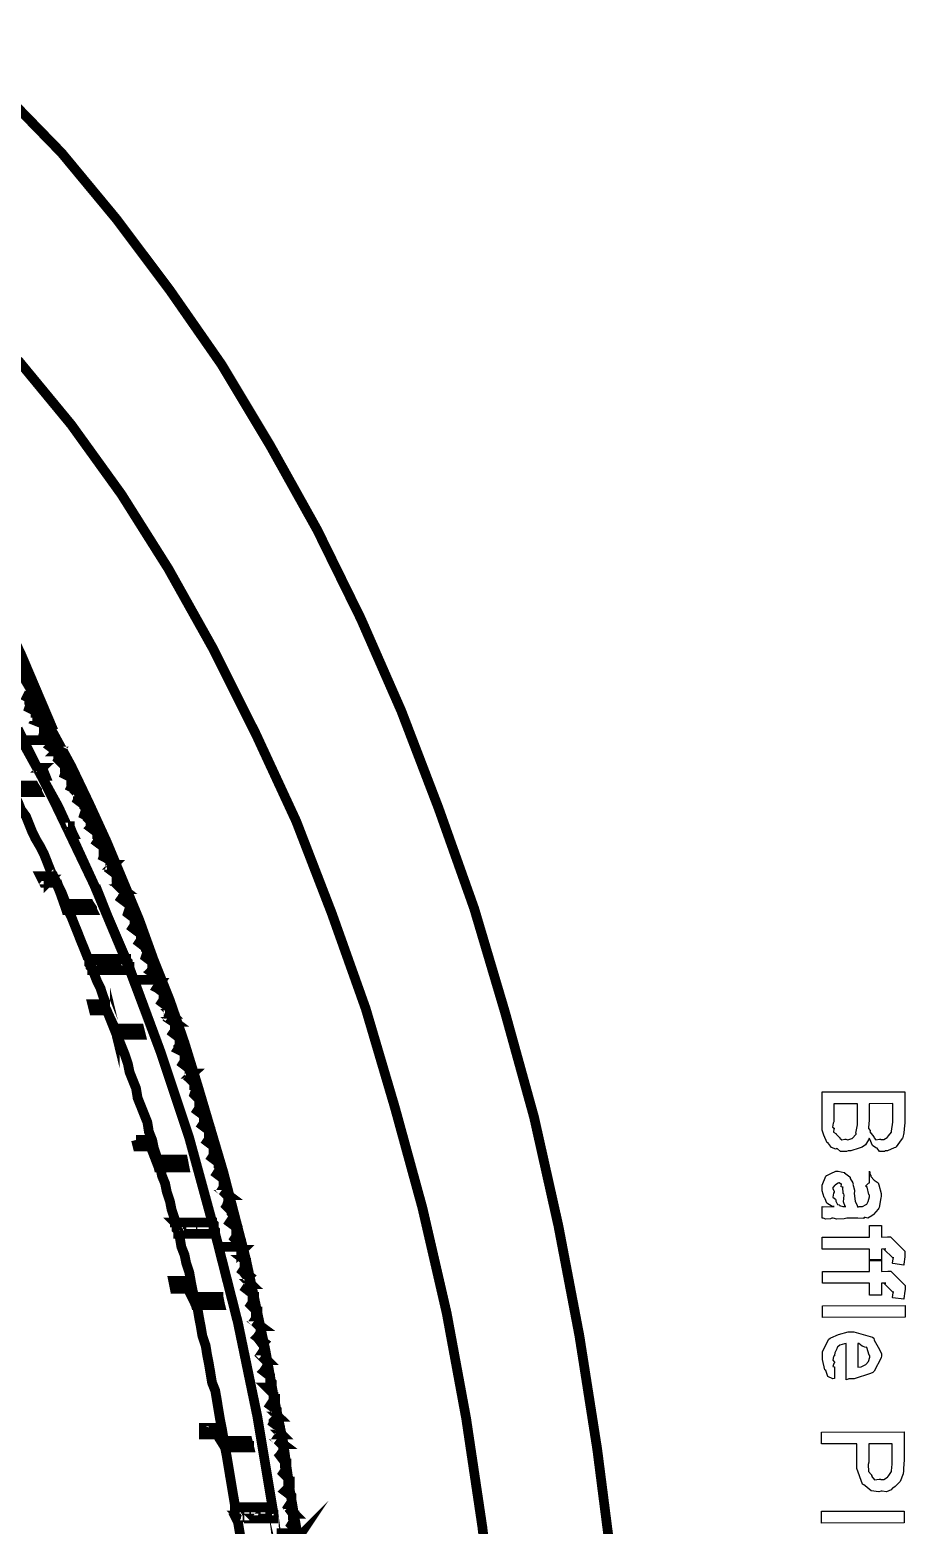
# Model space of a CAD drawing. Extents: x 0.1 to 11.6, y 0.3 to 16.2.
# Drawn here: x 6.494 to 7.395, y 6.283 to 7.823 of the extents above; entities that cross this region are included whole.
import ezdxf

# ---------------------------------------------------------------- set-up
doc = ezdxf.new("R2010")
doc.units = 0
doc.header["$MEASUREMENT"] = 0

msp = doc.modelspace()

# ---------------------------------------------------------------- linework, layer by layer
at = {"color": 0, "const_width": 0.01}
for points in [[(6.51833, 7.10167), (6.48503, 7.18001), (6.44835, 7.25667), (6.405, 7.33003), (6.35667, 7.40001), (6.30165, 7.465), (6.24333, 7.52669), (6.18164, 7.58501), (6.11501, 7.63667), (6.04335, 7.685), (5.97, 7.72667), (5.89333, 7.76335), (5.81332, 7.79335), (5.73167, 7.81836)], [(7.09332, 6.24501), (7.07835, 6.36165), (7.06, 6.47835), (7.03836, 6.59169), (7.01335, 6.70335), (6.98335, 6.81168), (6.95167, 6.91835), (6.91499, 7.02165), (6.87668, 7.12169), (6.83501, 7.21669), (6.78999, 7.30832), (6.74164, 7.39501), (6.69168, 7.47835), (6.63835, 7.55501), (6.58333, 7.62831), (6.52669, 7.69667), (6.46669, 7.75836)], [(6.97331, 6.16997), (6.96001, 6.28168), (6.94336, 6.39333), (6.92333, 6.50168), (6.89833, 6.61003), (6.87001, 6.71332), (6.84, 6.815), (6.80501, 6.91336), (6.76833, 7.00836), (6.72667, 7.09831), (6.68332, 7.185), (6.63667, 7.26833), (6.58832, 7.345), (6.53668, 7.41667), (6.48167, 7.48335)], [(6.77001, 6.27165), (6.76167, 6.31999), (6.75499, 6.36833), (6.74501, 6.41667), (6.73665, 6.46332), (6.72667, 6.50999), (6.71669, 6.55664), (6.70503, 6.60167), (6.69336, 6.64665), (6.68001, 6.69168), (6.66667, 6.73665), (6.65332, 6.78), (6.63835, 6.82335), (6.62169, 6.86501), (6.60667, 6.90668), (6.59, 6.94667), (6.57335, 6.98665), (6.55501, 7.02669), (6.53668, 7.065), (6.51665, 7.10167), (6.49832, 7.13835), (6.47667, 7.17503)], [(6.50836, 7.09999), (6.51497, 7.095), (6.51497, 7.09332), (6.51665, 7.09332), (6.51665, 7.09169), (6.48665, 7.09169), (6.51665, 7.09169), (6.51665, 7.09332), (6.51497, 7.09332), (6.51497, 7.095), (6.50836, 7.09831), (6.50999, 7.10335), (6.50999, 7.10499), (6.50836, 7.10499), (6.50836, 7.10667), (6.50836, 7.10835), (6.5, 7.11165), (6.50331, 7.11664), (6.50168, 7.11664), (6.50168, 7.11833), (6.50168, 7.12001), (6.5, 7.12001), (6.5, 7.12169), (6.49333, 7.125), (6.49501, 7.12999), (6.49501, 7.13167), (6.49333, 7.13336), (6.49333, 7.13499), (6.48665, 7.13835)], [(6.49333, 7.13499), (6.48665, 7.13835)], [(6.49333, 7.13499), (6.49333, 7.13336), (6.49501, 7.13336), (6.49501, 7.13167), (6.49501, 7.12999), (6.49669, 7.12999), (6.49501, 7.12999)], [(6.5, 7.12169), (6.49333, 7.125)], [(6.50331, 7.11664), (6.50331, 7.11833), (6.50168, 7.11833), (6.50168, 7.12001), (6.50168, 7.12169), (6.5, 7.12169)], [(6.50836, 7.10835), (6.50168, 7.11165)], [(6.50331, 7.11664), (6.50499, 7.11664)], [(6.48167, 7.10335), (6.52165, 7.02333), (6.56, 6.94336), (6.595, 6.86165), (6.62831, 6.77165), (6.65831, 6.68164), (6.68332, 6.59), (6.65831, 6.68164), (6.62831, 6.77165), (6.595, 6.86003), (6.56, 6.94336), (6.52333, 7.02333), (6.47999, 7.10167)], [(6.50836, 7.10835), (6.50836, 7.10667), (6.50999, 7.10667), (6.50999, 7.10499), (6.50999, 7.10335)], [(6.51497, 7.095), (6.51665, 7.095)], [(6.51833, 7.08832), (6.51497, 7.08501), (6.52165, 7.08003)], [(6.62831, 6.84169), (6.62668, 6.84332), (6.62668, 6.845), (6.60167, 6.845), (6.62668, 6.845), (6.62668, 6.84668), (6.625, 6.84668), (6.625, 6.84831), (6.61833, 6.85335), (6.62169, 6.85667), (6.62169, 6.85835), (6.62001, 6.86003), (6.62001, 6.86165), (6.62001, 6.86333), (6.61333, 6.86833), (6.61501, 6.87332), (6.61501, 6.875), (6.61333, 6.87668), (6.61333, 6.87831), (6.60667, 6.88336), (6.61003, 6.88835), (6.60835, 6.88997), (6.60835, 6.89165), (6.60835, 6.89333), (6.60667, 6.89333), (6.59999, 6.89833), (6.60335, 6.90332), (6.60335, 6.905), (6.60167, 6.905), (6.60167, 6.90668), (6.60167, 6.90831), (6.595, 6.91336), (6.59668, 6.91835), (6.59668, 6.91997), (6.59668, 6.92165), (6.595, 6.92333), (6.58832, 6.92833), (6.59169, 6.93332), (6.59, 6.935), (6.59, 6.93668), (6.59, 6.93832), (6.58832, 6.93832), (6.58333, 6.94336), (6.58501, 6.94835), (6.58501, 6.94997), (6.58333, 6.94997), (6.58333, 6.95167), (6.58333, 6.95335), (6.57667, 6.95833), (6.57835, 6.96164), (6.57835, 6.96332), (6.57835, 6.965), (6.57667, 6.96669), (6.57667, 6.96832), (6.56999, 6.97168), (6.57167, 6.97667), (6.57167, 6.97835), (6.57167, 6.97999), (6.56999, 6.97999), (6.56999, 6.98167), (6.56332, 6.98665), (6.565, 6.99164), (6.565, 6.99333), (6.565, 6.99501), (6.56332, 6.99501), (6.56332, 6.99669), (6.55664, 7.00168), (6.55832, 7.00499), (6.55832, 7.00667), (6.55832, 7.00836), (6.55664, 7.00836), (6.55664, 7.00999), (6.55664, 7.01167), (6.55003, 7.01497), (6.55165, 7.02001), (6.55165, 7.02165), (6.55003, 7.02333), (6.55003, 7.02501), (6.54335, 7.03), (6.54497, 7.03331), (6.54497, 7.035), (6.54497, 7.03668), (6.54335, 7.03668), (6.54335, 7.03836), (6.54335, 7.03999), (6.53668, 7.04335), (6.53836, 7.04665), (6.53836, 7.04833), (6.53836, 7.05003), (6.53668, 7.05003), (6.53668, 7.05165), (6.53668, 7.05333), (6.53, 7.05664), (6.53168, 7.06168), (6.53168, 7.06332), (6.53, 7.06332), (6.53, 7.065), (6.53, 7.06668), (6.52832, 7.06668), (6.52333, 7.07167), (6.52501, 7.07497), (6.52501, 7.07667), (6.52333, 7.07667), (6.52333, 7.07835), (6.52333, 7.08003), (6.52165, 7.08003), (6.52333, 7.08165), (6.51665, 7.08501), (6.51497, 7.08501)], [(6.51665, 7.09169), (6.51833, 7.09169)], [(6.51833, 7.09), (6.51665, 7.08501)], [(6.52333, 7.08165), (6.52333, 7.08003), (6.52333, 7.07835), (6.52501, 7.07835), (6.52501, 7.07667), (6.52501, 7.07497)], [(6.52501, 7.07497), (6.52333, 7.07167), (6.52832, 7.06668)], [(6.52333, 7.07167), (6.52501, 7.07167)], [(6.52832, 7.06668), (6.53, 7.06668), (6.53, 7.065), (6.53168, 7.06332), (6.53168, 7.06168)], [(6.50331, 7.06168), (6.50499, 7.06168), (6.50667, 7.06332), (6.50331, 7.06332)], [(6.50499, 7.06168), (6.50836, 7.05501), (6.50667, 7.05501)], [(6.50667, 7.06332), (6.50999, 7.05501), (6.50836, 7.05501)], [(6.53168, 7.06168), (6.53, 7.05664), (6.53668, 7.05333)], [(6.53, 7.05664), (6.53168, 7.05664)], [(6.53668, 7.05333), (6.53668, 7.05165), (6.53836, 7.05003), (6.53836, 7.04833), (6.53836, 7.04665)], [(6.53836, 7.04833), (6.53668, 7.04335)], [(6.50168, 7.03836), (6.50168, 7.03999), (6.49832, 7.04497), (6.47331, 7.04497), (6.47168, 7.04665)], [(6.53, 6.92333), (6.53, 6.92665), (6.52669, 6.935), (6.52333, 6.94168), (6.51833, 6.94997), (6.51497, 6.95833), (6.51167, 6.96669), (6.50836, 6.97499), (6.50499, 6.98167), (6.5, 6.99001), (6.49669, 6.99669), (6.49333, 7.00499), (6.49001, 7.01335), (6.48503, 7.02001), (6.48167, 7.02832), (6.47835, 7.035), (6.47667, 7.03836)], [(6.49832, 7.04497), (6.5, 7.04497)], [(6.56168, 6.94), (6.565, 6.93332), (6.56168, 6.94168)], [(6.54335, 7.03999), (6.53668, 7.04335)], [(6.54335, 7.03999), (6.54335, 7.03836), (6.54497, 7.03668), (6.54497, 7.035), (6.54665, 7.03331), (6.54497, 7.03331)], [(6.54665, 7.03331), (6.54335, 7.03)], [(6.55003, 7.02501), (6.54335, 7.03)], [(6.55003, 7.02501), (6.55165, 7.02333), (6.55165, 7.02165), (6.55165, 7.02001), (6.55333, 7.02001), (6.55165, 7.02001)], [(6.55333, 7.02001), (6.55003, 7.01497)], [(6.53331, 7.00168), (6.535, 7.00168), (6.535, 7.00331), (6.53331, 7.00331)], [(6.535, 7.00331), (6.53836, 6.99501)], [(6.55003, 7.01497), (6.55664, 7.01167), (6.55664, 7.00999), (6.55832, 7.00999), (6.55832, 7.00836), (6.55832, 7.00667), (6.56, 7.00499), (6.55832, 7.00499)], [(6.56, 7.00499), (6.55664, 7.00168), (6.56332, 6.99669)], [(6.55664, 7.01167), (6.55832, 7.01167)], [(6.535, 7.00168), (6.53836, 6.99501), (6.53668, 6.99501)], [(6.55664, 7.00168), (6.55832, 7.00168)], [(6.56668, 6.99164), (6.56332, 6.98665), (6.56999, 6.98167), (6.57167, 6.97999), (6.57167, 6.97835), (6.57167, 6.97667), (6.57335, 6.97667), (6.57167, 6.97667)], [(6.56332, 6.99669), (6.56332, 6.99501), (6.565, 6.99501), (6.565, 6.99333), (6.565, 6.99164), (6.56668, 6.99164), (6.565, 6.99164)], [(6.56332, 6.98665), (6.565, 6.98665)], [(6.56999, 6.98167), (6.57167, 6.98167)], [(6.57335, 6.97667), (6.56999, 6.97331), (6.56999, 6.97168)], [(6.56999, 6.97331), (6.57167, 6.97331)], [(6.57667, 6.96832), (6.56999, 6.97331)], [(6.57667, 6.96832), (6.57667, 6.96669), (6.57835, 6.96669), (6.57835, 6.965), (6.57835, 6.96332), (6.58003, 6.96332), (6.57835, 6.96164)], [(6.58003, 6.96332), (6.57667, 6.95833)], [(6.58333, 6.95335), (6.57667, 6.95833)], [(6.51833, 6.95167), (6.50499, 6.95167), (6.50836, 6.94499), (6.52165, 6.94499)], [(6.50499, 6.95167), (6.51833, 6.95167), (6.53, 6.92333)], [(6.51335, 6.94835), (6.51497, 6.94835)], [(6.51833, 6.95167), (6.52165, 6.94499), (6.53168, 6.91667)], [(6.55832, 6.91667), (6.55832, 6.91835), (6.55501, 6.92333), (6.53, 6.92333), (6.52165, 6.94667)], [(6.56168, 6.94), (6.56168, 6.94168)], [(6.58832, 6.93832), (6.59, 6.93832), (6.58333, 6.94336), (6.58501, 6.94835), (6.58501, 6.94997), (6.58501, 6.95167), (6.58333, 6.95167), (6.58333, 6.95335)], [(6.58333, 6.94336), (6.58501, 6.94336)], [(6.58501, 6.94835), (6.58664, 6.94835)], [(6.565, 6.93332), (6.56668, 6.93332)], [(6.59169, 6.93332), (6.59, 6.92833), (6.58832, 6.92833)], [(6.59, 6.93832), (6.59, 6.93668), (6.59169, 6.935), (6.59169, 6.93332)], [(6.59, 6.92833), (6.595, 6.92333), (6.59668, 6.92333), (6.59668, 6.92165), (6.59668, 6.91997), (6.59668, 6.91835), (6.59831, 6.91835), (6.59668, 6.91835)], [(6.53, 6.92503), (6.53168, 6.92503)], [(6.53, 6.92503), (6.53168, 6.92503)], [(6.53, 6.92503), (6.53168, 6.92503)], [(6.55501, 6.86664), (6.55333, 6.86833), (6.55003, 6.87668), (6.54665, 6.88499), (6.54335, 6.89333), (6.53999, 6.90169), (6.53668, 6.91), (6.53331, 6.91667)], [(6.55501, 6.92333), (6.55664, 6.92333)], [(6.595, 6.92333), (6.59668, 6.92333)], [(6.59831, 6.91835), (6.595, 6.91336)], [(6.595, 6.91336), (6.60167, 6.90831), (6.60167, 6.90668), (6.60335, 6.90668), (6.60335, 6.905), (6.60335, 6.90332)], [(6.60335, 6.90332), (6.60167, 6.89833), (6.59999, 6.89833)], [(6.60167, 6.90831), (6.60335, 6.90831)], [(6.60667, 6.89333), (6.60667, 6.89501), (6.60167, 6.89833)], [(6.60667, 6.89501), (6.60835, 6.89333), (6.60835, 6.89165), (6.60835, 6.88997), (6.61003, 6.88997), (6.61003, 6.88835)], [(6.61003, 6.88835), (6.60667, 6.88336)], [(6.61333, 6.87831), (6.61333, 6.87999), (6.60667, 6.88336)], [(6.61333, 6.87999), (6.61333, 6.87831), (6.61501, 6.87668), (6.61501, 6.875), (6.61501, 6.87332), (6.61664, 6.87332), (6.61501, 6.87332)], [(6.59332, 6.86501), (6.59332, 6.86664), (6.55501, 6.86664), (6.55501, 6.86501)], [(6.59332, 6.86664), (6.59332, 6.86501), (6.595, 6.86333), (6.595, 6.86165), (6.595, 6.86003), (6.59668, 6.85835), (6.59668, 6.85667), (6.59668, 6.85499)], [(6.61664, 6.87332), (6.61333, 6.86833)], [(6.62001, 6.86333), (6.61333, 6.86833)], [(6.58165, 6.79665), (6.58165, 6.79497), (6.58003, 6.80165), (6.57667, 6.81), (6.57335, 6.81836), (6.56999, 6.82667), (6.56668, 6.83664), (6.56332, 6.84332), (6.56, 6.85167), (6.55832, 6.85499)], [(6.56, 6.85835), (6.56168, 6.85835)], [(6.56, 6.85667), (6.56168, 6.85667)], [(6.56, 6.85667), (6.56168, 6.85667)], [(6.57667, 6.85835), (6.57835, 6.85835)], [(6.57667, 6.85667), (6.57835, 6.85667)], [(6.57667, 6.85667), (6.57835, 6.85667)], [(6.59332, 6.85835), (6.595, 6.85835)], [(6.59332, 6.85667), (6.595, 6.85667)], [(6.59332, 6.85667), (6.595, 6.85667)], [(6.595, 6.86165), (6.59668, 6.86165)], [(6.62169, 6.85835), (6.61833, 6.85335), (6.625, 6.84831)], [(6.61833, 6.85335), (6.62001, 6.85335)], [(6.62001, 6.86333), (6.62001, 6.86165), (6.62001, 6.86003), (6.62169, 6.86003), (6.62169, 6.85835), (6.62169, 6.85667)], [(6.625, 6.84831), (6.625, 6.84668), (6.62668, 6.84668), (6.62668, 6.845), (6.62668, 6.84332), (6.62668, 6.84169), (6.62831, 6.84169), (6.625, 6.83664), (6.63167, 6.83333), (6.63167, 6.83165), (6.63167, 6.83003), (6.63167, 6.82835), (6.63336, 6.82835), (6.63336, 6.82667), (6.62999, 6.82167), (6.63667, 6.81668), (6.63667, 6.815), (6.63835, 6.815), (6.63835, 6.81332), (6.63835, 6.81168), (6.63835, 6.81), (6.63667, 6.80501), (6.64165, 6.80165), (6.64333, 6.80003), (6.64333, 6.79833), (6.64333, 6.79665), (6.64501, 6.79497), (6.64165, 6.78999), (6.64833, 6.785), (6.64833, 6.78331), (6.64833, 6.78168), (6.65001, 6.78168), (6.65001, 6.78), (6.65001, 6.77832), (6.64665, 6.77333), (6.65332, 6.77001), (6.65332, 6.76833), (6.65332, 6.76665), (6.655, 6.76665), (6.655, 6.76497), (6.655, 6.76335), (6.65169, 6.75836), (6.65831, 6.75331), (6.65831, 6.75168), (6.66, 6.75168), (6.66, 6.75), (6.66, 6.74832), (6.66, 6.74669), (6.65831, 6.74333), (6.66336, 6.73833), (6.66336, 6.73665), (6.66499, 6.73665), (6.66499, 6.73503), (6.66499, 6.73335), (6.66499, 6.73167), (6.66336, 6.72667), (6.66835, 6.72168), (6.66835, 6.72), (6.66835, 6.71832), (6.66997, 6.71832), (6.66997, 6.71669), (6.66997, 6.715), (6.66667, 6.71001), (6.67333, 6.70503), (6.67333, 6.70335), (6.67503, 6.70335), (6.67503, 6.70167), (6.67503, 6.69997), (6.67165, 6.69499), (6.67833, 6.69), (6.67833, 6.68832), (6.67833, 6.68668), (6.68001, 6.68668), (6.68001, 6.685), (6.68001, 6.68332), (6.67665, 6.67833), (6.68332, 6.67333), (6.68332, 6.67165), (6.68332, 6.66997), (6.685, 6.66997), (6.685, 6.66835), (6.685, 6.66667), (6.68164, 6.66168), (6.68832, 6.65668), (6.68832, 6.655), (6.68832, 6.65332), (6.69, 6.65169), (6.69, 6.65001), (6.68668, 6.64501), (6.69336, 6.63997), (6.69336, 6.63835), (6.69336, 6.63667), (6.69336, 6.63499), (6.69499, 6.63336), (6.69168, 6.62831), (6.69667, 6.62332), (6.69835, 6.62332), (6.69835, 6.62169), (6.69835, 6.62001), (6.69835, 6.61833), (6.69835, 6.61664), (6.69667, 6.61165), (6.70167, 6.60667), (6.70167, 6.60499), (6.70335, 6.60335), (6.70335, 6.60167), (6.70335, 6.59999), (6.69997, 6.595), (6.70665, 6.59), (6.70665, 6.58832), (6.70665, 6.58664), (6.70665, 6.58501), (6.70833, 6.58501), (6.70833, 6.58333), (6.70503, 6.57835)], [(6.62831, 6.84169), (6.625, 6.83664), (6.63167, 6.83165)], [(6.625, 6.83664), (6.62668, 6.83664)], [(6.62668, 6.845), (6.62831, 6.845)], [(6.63167, 6.83333), (6.63167, 6.83165), (6.63167, 6.83003), (6.63336, 6.83003), (6.63336, 6.82835), (6.63336, 6.82667)], [(6.60667, 6.79497), (6.58165, 6.79497), (6.56999, 6.81999), (6.55832, 6.81999), (6.56, 6.81332), (6.57335, 6.81332)], [(6.55832, 6.81999), (6.56999, 6.81999), (6.58165, 6.79497)], [(6.55832, 6.81999), (6.56, 6.81999)], [(6.56999, 6.81999), (6.57335, 6.81332), (6.58333, 6.78836)], [(6.63336, 6.82667), (6.62999, 6.82167), (6.63667, 6.81668)], [(6.62999, 6.82167), (6.63167, 6.82167)], [(6.565, 6.81668), (6.565, 6.815), (6.56668, 6.815)], [(6.56668, 6.815), (6.56836, 6.815)], [(6.63667, 6.81668), (6.63835, 6.815), (6.63835, 6.81332), (6.63835, 6.81168), (6.63997, 6.81), (6.63835, 6.81)], [(6.64165, 6.80165), (6.64333, 6.80165), (6.63667, 6.80664)], [(6.63997, 6.81), (6.63667, 6.80664), (6.63667, 6.80501)], [(6.58165, 6.79665), (6.58333, 6.79665)], [(6.62668, 6.66), (6.625, 6.66168), (6.62169, 6.67165), (6.62001, 6.68001), (6.61664, 6.68832), (6.61501, 6.69835), (6.61165, 6.70665), (6.60835, 6.715), (6.60499, 6.72331), (6.60335, 6.73335), (6.59999, 6.74164), (6.59668, 6.75), (6.595, 6.75836), (6.59169, 6.76833), (6.58832, 6.77669), (6.58501, 6.785), (6.58333, 6.78836)], [(6.60667, 6.79497), (6.60835, 6.78836)], [(6.60835, 6.78836), (6.61003, 6.78836)], [(6.64501, 6.79497), (6.64165, 6.78999)], [(6.64833, 6.785), (6.64165, 6.78999)], [(6.64333, 6.80165), (6.64333, 6.80003), (6.64333, 6.79833), (6.64333, 6.79665), (6.64501, 6.79665), (6.64501, 6.79497)], [(6.65001, 6.77832), (6.64665, 6.77501), (6.64665, 6.77333)], [(6.64665, 6.77501), (6.65332, 6.77001), (6.65332, 6.76833), (6.655, 6.76833), (6.655, 6.76665), (6.655, 6.76497), (6.655, 6.76335)], [(6.64833, 6.785), (6.64833, 6.78331), (6.65001, 6.78168), (6.65001, 6.78), (6.65001, 6.77832)], [(6.655, 6.76335), (6.65332, 6.75836), (6.65169, 6.75836)], [(6.65332, 6.77001), (6.655, 6.77001)], [(6.65831, 6.75331), (6.65332, 6.75836)], [(6.65831, 6.75331), (6.66, 6.75168), (6.66, 6.75), (6.66, 6.74832), (6.66168, 6.74832), (6.66, 6.74669)], [(6.66168, 6.74832), (6.65831, 6.74333), (6.66336, 6.73833), (6.66499, 6.73665), (6.66499, 6.73503), (6.66499, 6.73335), (6.66499, 6.73167)], [(6.65831, 6.74333), (6.66, 6.74333)], [(6.66336, 6.73833), (6.66499, 6.73833)], [(6.66499, 6.73167), (6.66336, 6.72667)], [(6.66835, 6.72168), (6.66336, 6.72667)], [(6.66997, 6.715), (6.66835, 6.71001), (6.66667, 6.71001)], [(6.66835, 6.72168), (6.66997, 6.72), (6.66997, 6.71832), (6.66997, 6.71669), (6.66997, 6.715)], [(6.66835, 6.71001), (6.66997, 6.71001)], [(6.67333, 6.70503), (6.66835, 6.71001)], [(6.67165, 6.69499), (6.67333, 6.69499), (6.67503, 6.69997), (6.67503, 6.70167), (6.67503, 6.70335), (6.67333, 6.70503)], [(6.67833, 6.69), (6.67333, 6.69499)], [(6.67503, 6.69997), (6.67665, 6.69997)], [(6.65332, 6.65169), (6.65169, 6.66), (6.625, 6.66), (6.61664, 6.68001), (6.60335, 6.68001), (6.61501, 6.68001), (6.625, 6.66)], [(6.60335, 6.68001), (6.60499, 6.67333), (6.61833, 6.67333)], [(6.61501, 6.68001), (6.61833, 6.67333), (6.62668, 6.65169)], [(6.68001, 6.68332), (6.67833, 6.67833), (6.67665, 6.67833)], [(6.67833, 6.69), (6.67833, 6.68832), (6.68001, 6.68832), (6.68001, 6.68668), (6.68001, 6.685), (6.68001, 6.68332)], [(6.61003, 6.67665), (6.61165, 6.67665)], [(6.61165, 6.67665), (6.61333, 6.67665)], [(6.68332, 6.67333), (6.67833, 6.67833)], [(6.685, 6.66667), (6.68164, 6.66168), (6.68832, 6.65668)], [(6.68332, 6.67333), (6.68332, 6.67165), (6.685, 6.67165), (6.685, 6.66997), (6.685, 6.66835), (6.685, 6.66667)], [(6.625, 6.66), (6.62668, 6.66)], [(6.625, 6.66), (6.62668, 6.66)], [(6.625, 6.66), (6.62668, 6.66)], [(6.68164, 6.595), (6.64333, 6.595), (6.64333, 6.59831), (6.63997, 6.60835), (6.63835, 6.61664), (6.63499, 6.62668), (6.63336, 6.63499), (6.62999, 6.64333), (6.62831, 6.65169)], [(6.65169, 6.66), (6.65332, 6.66)], [(6.65332, 6.65169), (6.655, 6.65169)], [(6.68164, 6.66168), (6.68332, 6.66168)], [(6.68668, 6.64501), (6.69, 6.65001), (6.69, 6.65169), (6.69, 6.65332), (6.68832, 6.655), (6.68832, 6.65668)], [(6.69, 6.65001), (6.69168, 6.65001)], [(6.68668, 6.64501), (6.69336, 6.63997), (6.69336, 6.63835), (6.69336, 6.63667), (6.69499, 6.63499), (6.69499, 6.63336)], [(6.69499, 6.63336), (6.69168, 6.62831)], [(6.69336, 6.63997), (6.69499, 6.63997)], [(6.69667, 6.62332), (6.69835, 6.62332), (6.69168, 6.62831)], [(6.69835, 6.62332), (6.69835, 6.62169), (6.69835, 6.62001), (6.69835, 6.61833), (6.69997, 6.61833), (6.69997, 6.61664), (6.69835, 6.61664)], [(6.69997, 6.61664), (6.69667, 6.61165), (6.70167, 6.60667)], [(6.69667, 6.61165), (6.69835, 6.61165)], [(6.70167, 6.60667), (6.70335, 6.60499), (6.70335, 6.60335), (6.70335, 6.60167), (6.70335, 6.59999)], [(6.64333, 6.595), (6.64501, 6.595)], [(6.64833, 6.58664), (6.65001, 6.58664)], [(6.66499, 6.58664), (6.66667, 6.58664)], [(6.685, 6.58333), (6.685, 6.58501), (6.685, 6.58664), (6.68332, 6.58832), (6.68332, 6.59), (6.68332, 6.59169), (6.68332, 6.59332), (6.68164, 6.595)], [(6.68164, 6.58664), (6.68332, 6.58664)], [(6.68332, 6.59), (6.685, 6.59)], [(6.68332, 6.59), (6.685, 6.59)], [(6.74501, 6.29497), (6.72835, 6.39501), (6.70833, 6.49164), (6.68332, 6.59)], [(6.74501, 6.29497), (6.72835, 6.39501), (6.70833, 6.49164), (6.68332, 6.59)], [(6.68332, 6.59), (6.685, 6.59)], [(6.70335, 6.59999), (6.69997, 6.595)], [(6.70665, 6.59), (6.69997, 6.595)], [(6.70665, 6.59), (6.70665, 6.58832), (6.70665, 6.58664), (6.70833, 6.58664), (6.70833, 6.58501), (6.70833, 6.58333)], [(6.66336, 6.51833), (6.66168, 6.52501), (6.66, 6.53331), (6.65831, 6.54335), (6.655, 6.55333), (6.65332, 6.56168), (6.65001, 6.56999), (6.64833, 6.58003), (6.64665, 6.58333)], [(6.65001, 6.58501), (6.65169, 6.58501)], [(6.66499, 6.58501), (6.66667, 6.58501)], [(6.68164, 6.58501), (6.68332, 6.58501)], [(6.685, 6.58333), (6.68668, 6.58333)], [(6.70833, 6.58333), (6.70503, 6.57835), (6.71001, 6.57335), (6.71001, 6.57167), (6.71164, 6.57167), (6.71164, 6.56999), (6.68832, 6.56999), (6.71164, 6.56999), (6.71164, 6.57167), (6.71164, 6.57335), (6.71001, 6.57335), (6.70503, 6.57835)], [(6.71001, 6.57335), (6.71164, 6.57335)], [(6.71164, 6.565), (6.70833, 6.56168), (6.715, 6.55664), (6.715, 6.55501), (6.715, 6.55333), (6.71669, 6.55333), (6.71669, 6.55165), (6.71669, 6.55003), (6.71332, 6.54497), (6.72, 6.53999), (6.71832, 6.53836)], [(6.71332, 6.56668), (6.71001, 6.56168), (6.70833, 6.56168)], [(6.76335, 6.28331), (6.76665, 6.28836), (6.76665, 6.28999), (6.76665, 6.29167), (6.76665, 6.29335), (6.76497, 6.29335), (6.76497, 6.29497), (6.75999, 6.30165), (6.76335, 6.30664), (6.76335, 6.30832), (6.76335, 6.31), (6.76335, 6.31168), (6.76335, 6.31332), (6.75667, 6.31836), (6.76167, 6.32335), (6.76167, 6.32497), (6.76167, 6.32667), (6.75999, 6.32667), (6.75999, 6.32835), (6.75999, 6.33003), (6.75999, 6.33165), (6.75499, 6.33664), (6.75836, 6.34169), (6.75836, 6.34332), (6.75836, 6.345), (6.75836, 6.34668), (6.75667, 6.34668), (6.75667, 6.34831), (6.75168, 6.35499), (6.75499, 6.35835), (6.75499, 6.36003), (6.75499, 6.36165), (6.75499, 6.36333), (6.75499, 6.36501), (6.75331, 6.36664), (6.74832, 6.37169), (6.75168, 6.37668), (6.75168, 6.37831), (6.75168, 6.37999), (6.75168, 6.38167), (6.75168, 6.38336), (6.74501, 6.38835), (6.74832, 6.39501), (6.74832, 6.39665), (6.74832, 6.39833), (6.74832, 6.40001), (6.74832, 6.40169), (6.74164, 6.40668), (6.74501, 6.41168), (6.74501, 6.41336), (6.74501, 6.41499), (6.74501, 6.41667), (6.74501, 6.41835), (6.73833, 6.42503), (6.74164, 6.42833), (6.74164, 6.43001), (6.74164, 6.43164), (6.74164, 6.43332), (6.74164, 6.435), (6.74164, 6.43668), (6.73503, 6.44168), (6.73833, 6.44667), (6.73833, 6.44835), (6.73833, 6.44997), (6.73833, 6.45167), (6.73665, 6.45335), (6.73167, 6.45833), (6.73503, 6.46332), (6.73503, 6.465), (6.73503, 6.46669), (6.73503, 6.46832), (6.73335, 6.47), (6.72835, 6.47667), (6.73167, 6.48167), (6.73167, 6.48335), (6.73167, 6.48503), (6.73167, 6.48665), (6.72999, 6.48833), (6.72499, 6.49333), (6.72835, 6.49832), (6.72835, 6.5), (6.72835, 6.50168), (6.72667, 6.50168), (6.72667, 6.50331), (6.72667, 6.50499), (6.72168, 6.50999), (6.72499, 6.51497), (6.72499, 6.51665), (6.72331, 6.51665), (6.72331, 6.51833), (6.72331, 6.52001), (6.72331, 6.52165), (6.71669, 6.52669), (6.72, 6.53168), (6.72, 6.53331), (6.72, 6.535), (6.72, 6.53668), (6.71832, 6.53836), (6.71332, 6.54497), (6.71669, 6.55003), (6.71669, 6.55165), (6.715, 6.55333), (6.715, 6.55501), (6.715, 6.55664), (6.71001, 6.56168)], [(6.71164, 6.56999), (6.71332, 6.56999)], [(6.715, 6.55664), (6.71669, 6.55664)], [(6.71332, 6.54497), (6.715, 6.54497)], [(6.71669, 6.55003), (6.71832, 6.55003)], [(6.68832, 6.51665), (6.68832, 6.51833), (6.66336, 6.51833), (6.655, 6.535), (6.64165, 6.535), (6.64333, 6.52669), (6.65668, 6.52669)], [(6.64165, 6.535), (6.655, 6.535), (6.66336, 6.51665)], [(6.64833, 6.53168), (6.64833, 6.53), (6.65001, 6.53)], [(6.655, 6.535), (6.65668, 6.52669), (6.66499, 6.50999)], [(6.72, 6.53999), (6.72, 6.53836), (6.72, 6.53668), (6.72, 6.535), (6.72, 6.53331), (6.72168, 6.53168), (6.72, 6.53168)], [(6.72168, 6.53168), (6.71832, 6.52669), (6.71669, 6.52669)], [(6.72331, 6.52165), (6.71832, 6.52669)], [(6.66336, 6.51833), (6.66499, 6.51833)], [(6.66336, 6.51833), (6.66499, 6.51833)], [(6.69336, 6.37169), (6.69336, 6.37001), (6.69336, 6.37332), (6.69168, 6.38336), (6.69, 6.39165), (6.68832, 6.40169), (6.68668, 6.41168), (6.685, 6.42165), (6.68164, 6.43001), (6.68001, 6.44), (6.67833, 6.44997), (6.67665, 6.45833), (6.67503, 6.46832), (6.67165, 6.47835), (6.66997, 6.48833), (6.66835, 6.49669), (6.66667, 6.50667), (6.66499, 6.50999)], [(6.68832, 6.51833), (6.69, 6.50999)], [(6.72499, 6.51497), (6.72168, 6.50999)], [(6.72667, 6.50499), (6.72168, 6.50999)], [(6.72331, 6.52165), (6.72331, 6.52001), (6.72331, 6.51833), (6.72499, 6.51833), (6.72499, 6.51665), (6.72499, 6.51497)], [(6.72835, 6.49832), (6.72499, 6.49333)], [(6.72667, 6.50499), (6.72667, 6.50331), (6.72835, 6.50331), (6.72835, 6.50168), (6.72835, 6.5), (6.72835, 6.49832)], [(6.72999, 6.48833), (6.73167, 6.48833), (6.72499, 6.49333)], [(6.73335, 6.48167), (6.72835, 6.47667), (6.73503, 6.47168), (6.73335, 6.47)], [(6.73167, 6.48833), (6.73167, 6.48665), (6.73167, 6.48503), (6.73167, 6.48335), (6.73167, 6.48167), (6.73335, 6.48167), (6.73167, 6.48167)], [(6.72835, 6.47667), (6.72999, 6.47667)], [(6.73167, 6.45833), (6.73335, 6.45833), (6.73503, 6.46332), (6.73503, 6.465), (6.73503, 6.46669), (6.73503, 6.46832), (6.73503, 6.47), (6.73503, 6.47168)], [(6.73503, 6.46332), (6.73665, 6.46332)], [(6.73665, 6.45335), (6.73833, 6.45335), (6.73335, 6.45833)], [(6.73833, 6.45335), (6.73833, 6.45167), (6.73833, 6.44997), (6.73833, 6.44835), (6.73833, 6.44667), (6.74001, 6.44667), (6.73833, 6.44667)], [(6.74001, 6.44667), (6.73503, 6.44168), (6.74164, 6.43668), (6.74164, 6.435), (6.74164, 6.43332), (6.74164, 6.43164), (6.74333, 6.43001), (6.74333, 6.42833), (6.74164, 6.42833)], [(6.73503, 6.44168), (6.73665, 6.44168)], [(6.74164, 6.43668), (6.74333, 6.43668)], [(6.74333, 6.42833), (6.74001, 6.42503), (6.73833, 6.42503), (6.74501, 6.41835)], [(6.73833, 6.42503), (6.74001, 6.42503)], [(6.74501, 6.41835), (6.74501, 6.41667), (6.74501, 6.41499), (6.74501, 6.41336), (6.74669, 6.41336), (6.74669, 6.41168), (6.74501, 6.41168)], [(6.74669, 6.41168), (6.74333, 6.40668), (6.74164, 6.40668)], [(6.74333, 6.40668), (6.74832, 6.40169), (6.74832, 6.40001), (6.74832, 6.39833), (6.74832, 6.39665), (6.75, 6.39501), (6.74832, 6.39501)], [(6.74832, 6.40169), (6.75, 6.40169)], [(6.75, 6.39501), (6.74501, 6.38997), (6.74501, 6.38835)], [(6.74501, 6.38997), (6.75168, 6.38336), (6.75168, 6.38167), (6.75168, 6.37999), (6.75168, 6.37831), (6.75331, 6.37668), (6.75168, 6.37668)], [(6.71832, 6.37001), (6.72, 6.37001), (6.69336, 6.37001), (6.68668, 6.38336), (6.67333, 6.38336), (6.67333, 6.37668), (6.68668, 6.37668)], [(6.67333, 6.38336), (6.685, 6.38336), (6.69336, 6.37001)], [(6.68001, 6.38167), (6.68001, 6.37999)], [(6.68001, 6.37999), (6.68164, 6.37999)], [(6.685, 6.38336), (6.68668, 6.37668), (6.69499, 6.36333)], [(6.69336, 6.37169), (6.69499, 6.37169)], [(6.75331, 6.36664), (6.75499, 6.36664), (6.74832, 6.37169)], [(6.75331, 6.37668), (6.74832, 6.37169)], [(6.75168, 6.38336), (6.75331, 6.38336)], [(6.69336, 6.37001), (6.69499, 6.37001)], [(6.70503, 6.30165), (6.70503, 6.30501), (6.70335, 6.315), (6.70167, 6.32497), (6.69997, 6.33501), (6.69835, 6.345), (6.69667, 6.35499), (6.69499, 6.36333)], [(6.72, 6.37001), (6.72, 6.36333)], [(6.72, 6.36333), (6.72168, 6.36333)], [(6.75499, 6.36003), (6.75168, 6.35499)], [(6.75499, 6.36664), (6.75499, 6.36501), (6.75499, 6.36333), (6.75499, 6.36165), (6.75499, 6.36003), (6.75499, 6.35835)], [(6.75667, 6.34831), (6.75667, 6.34999), (6.75168, 6.35499)], [(6.75499, 6.33664), (6.75836, 6.34169), (6.75836, 6.34332), (6.75836, 6.345), (6.75836, 6.34668), (6.75836, 6.34831), (6.75667, 6.34999)], [(6.75836, 6.34169), (6.75999, 6.34169)], [(6.75999, 6.33165), (6.75499, 6.33664)], [(6.76167, 6.32497), (6.75836, 6.31836), (6.75667, 6.31836)], [(6.75999, 6.33165), (6.75999, 6.33003), (6.75999, 6.32835), (6.76167, 6.32835), (6.76167, 6.32667), (6.76167, 6.32497), (6.76167, 6.32335)], [(6.76335, 6.31332), (6.75836, 6.31836)], [(6.76335, 6.31332), (6.76335, 6.31168), (6.76335, 6.31), (6.76335, 6.30832), (6.76335, 6.30664), (6.76497, 6.30664), (6.76335, 6.30664)], [(6.71669, 6.22), (6.71669, 6.22667), (6.715, 6.23665), (6.71332, 6.24669), (6.71164, 6.25667), (6.71164, 6.26665), (6.71001, 6.27669), (6.70833, 6.28668), (6.70665, 6.28999), (6.74501, 6.28999), (6.74501, 6.29167), (6.74501, 6.29335), (6.74501, 6.29497), (6.74501, 6.29665), (6.74333, 6.29833), (6.74333, 6.30003), (6.74333, 6.30165), (6.70503, 6.30165)], [(6.74501, 6.28999), (6.74501, 6.29167), (6.74501, 6.29335), (6.74333, 6.29497), (6.74333, 6.29665), (6.74333, 6.29833), (6.74333, 6.30003), (6.74333, 6.30165), (6.70503, 6.30165), (6.70503, 6.30003), (6.70503, 6.29833), (6.70665, 6.29665), (6.70665, 6.29497), (6.70665, 6.29335), (6.70665, 6.29167), (6.70665, 6.28999)], [(6.76497, 6.26497), (6.76665, 6.26497), (6.77001, 6.27001), (6.76497, 6.26497), (6.77001, 6.25999)], [(6.74333, 6.30165), (6.74501, 6.30165)], [(6.74501, 6.29497), (6.74669, 6.29497)], [(6.74501, 6.29497), (6.74669, 6.29497)], [(6.76665, 6.29497), (6.76665, 6.29335), (6.76665, 6.29167), (6.76665, 6.28999), (6.76665, 6.28836), (6.76335, 6.28331), (6.76833, 6.27832), (6.76833, 6.27669), (6.76833, 6.27501), (6.74832, 6.27501), (6.76833, 6.27501), (6.76833, 6.27669), (6.76833, 6.27832), (6.76335, 6.28331)], [(6.76497, 6.29497), (6.76665, 6.29497), (6.75999, 6.30165)], [(6.76497, 6.30664), (6.75999, 6.30165)], [(6.71001, 6.29335), (6.70833, 6.29335), (6.71001, 6.29167)], [(6.72667, 6.29335), (6.72667, 6.29167)], [(6.74164, 6.29335), (6.74164, 6.29167), (6.74333, 6.29167)], [(6.76665, 6.28836), (6.76833, 6.28836)]]:
    msp.add_lwpolyline(points, dxfattribs=at)
for points in [[(6.44, 7.10667), (6.44, 7.10499), (6.44168, 7.10335), (6.44168, 7.10167), (6.44336, 7.09999), (6.44499, 7.09831), (6.44499, 7.09668), (6.48335, 7.09668), (6.48167, 7.09831), (6.48167, 7.09999), (6.47999, 7.10167), (6.47999, 7.10335), (6.47835, 7.10335), (6.47835, 7.10499), (6.47835, 7.10667), (6.44, 7.10667)], [(6.51833, 7.08832), (6.51833, 7.09), (6.51665, 7.09), (6.51665, 7.09169), (6.51665, 7.09), (6.51833, 7.09), (6.51833, 7.08832)], [(6.50168, 7.03836), (6.49832, 7.04497), (6.47331, 7.04497), (6.47499, 7.03836), (6.50168, 7.03836)], [(6.51335, 6.94835), (6.51497, 6.94835), (6.51335, 6.94667), (6.51335, 6.94835)], [(6.55832, 6.91667), (6.55501, 6.92333), (6.53, 6.92333), (6.53168, 6.91667), (6.55832, 6.91667)], [(6.55501, 6.86501), (6.55501, 6.86333), (6.55501, 6.86165), (6.55664, 6.86003), (6.55664, 6.85835), (6.55832, 6.85667), (6.55832, 6.85499), (6.59668, 6.85499), (6.59668, 6.85667), (6.59668, 6.85835), (6.595, 6.85835), (6.595, 6.86003), (6.595, 6.86165), (6.59332, 6.86333), (6.59332, 6.86501), (6.55501, 6.86501)], [(6.56, 6.85667), (6.56, 6.85835), (6.56, 6.85667)], [(6.56, 6.85667), (6.56, 6.85835), (6.56, 6.85667)], [(6.57667, 6.85667), (6.57667, 6.85835), (6.57667, 6.85667)], [(6.57667, 6.85667), (6.57667, 6.85835), (6.57667, 6.85667)], [(6.59332, 6.85667), (6.59332, 6.85835), (6.59332, 6.85667)], [(6.59332, 6.85667), (6.59332, 6.85835), (6.59332, 6.85667)], [(6.595, 6.86003), (6.595, 6.86165), (6.595, 6.86003)], [(6.565, 6.81668), (6.56668, 6.81668), (6.56668, 6.815), (6.565, 6.815), (6.565, 6.81668)], [(6.60835, 6.78836), (6.60667, 6.79497), (6.58165, 6.79497), (6.58333, 6.78836), (6.60835, 6.78836)], [(6.61003, 6.67665), (6.61165, 6.67665), (6.61165, 6.67503), (6.61003, 6.67503), (6.61003, 6.67665)], [(6.65332, 6.65169), (6.65169, 6.66), (6.625, 6.66), (6.62668, 6.65169), (6.65332, 6.65169)], [(6.64333, 6.595), (6.64501, 6.59332), (6.64501, 6.59169), (6.64501, 6.59), (6.64501, 6.58832), (6.64665, 6.58664), (6.64665, 6.58501), (6.64665, 6.58333), (6.685, 6.58333), (6.685, 6.58501), (6.68332, 6.58664), (6.68332, 6.58832), (6.68332, 6.59), (6.68332, 6.59169), (6.68164, 6.59332), (6.68164, 6.595), (6.64333, 6.595)], [(6.64833, 6.58501), (6.65001, 6.58501), (6.65001, 6.58664), (6.64833, 6.58664), (6.64833, 6.58501)], [(6.65001, 6.58501), (6.64833, 6.58501), (6.64833, 6.58664), (6.64833, 6.58501), (6.65001, 6.58501)], [(6.66499, 6.58501), (6.66499, 6.58664), (6.66499, 6.58501)], [(6.66499, 6.58501), (6.66499, 6.58664), (6.66499, 6.58501)], [(6.68164, 6.58501), (6.68164, 6.58664), (6.68164, 6.58501)], [(6.68164, 6.58501), (6.68164, 6.58664), (6.68164, 6.58501)], [(6.71164, 6.565), (6.71164, 6.56668), (6.71164, 6.56836), (6.71164, 6.56999), (6.71164, 6.56836), (6.71164, 6.56668), (6.71332, 6.56668), (6.71164, 6.565)], [(6.64833, 6.53168), (6.65001, 6.53168), (6.65001, 6.53), (6.64833, 6.53), (6.64833, 6.53168)], [(6.69, 6.50999), (6.68832, 6.51665), (6.66336, 6.51665), (6.66499, 6.50999), (6.69, 6.50999)], [(6.68001, 6.38167), (6.68001, 6.37999), (6.67833, 6.37999), (6.68001, 6.37999), (6.68001, 6.38167)], [(6.72, 6.36333), (6.71832, 6.37001), (6.69336, 6.37001), (6.69499, 6.36333), (6.72, 6.36333)], [(6.74501, 6.29497), (6.75836, 6.19336), (6.77001, 6.09169), (6.77669, 5.98833), (6.76833, 6.09169), (6.75836, 6.19336), (6.74501, 6.29497)], [(6.71001, 6.29167), (6.71001, 6.29335), (6.70833, 6.29335), (6.70833, 6.29167), (6.71001, 6.29167)], [(6.71001, 6.29167), (6.70833, 6.29167), (6.70833, 6.29335), (6.70833, 6.29167), (6.71001, 6.29167)], [(6.72667, 6.29167), (6.72667, 6.29335), (6.72499, 6.29335), (6.72499, 6.29167), (6.72667, 6.29167)], [(6.72667, 6.29167), (6.72499, 6.29167), (6.72499, 6.29335), (6.72499, 6.29167), (6.72667, 6.29167)], [(6.74164, 6.29167), (6.74333, 6.29167), (6.74333, 6.29335), (6.74164, 6.29335), (6.74164, 6.29167)], [(6.74333, 6.29167), (6.74164, 6.29167), (6.74164, 6.29335), (6.74164, 6.29167), (6.74333, 6.29167)]]:
    msp.add_lwpolyline(points, close=True, dxfattribs=at)
at = {"color": 0}
for points in [[(7.31, 6.72949), (7.39507, 6.72971), (7.39507, 6.69738), (7.39492, 6.69488), (7.39421, 6.68724), (7.39307, 6.68272), (7.39268, 6.68175), (7.39144, 6.68029), (7.38813, 6.67535), (7.38629, 6.67296), (7.38553, 6.67242), (7.38417, 6.67182), (7.3775, 6.66894), (7.37532, 6.66894), (7.37408, 6.66829), (7.36919, 6.66829), (7.36654, 6.67144), (7.36578, 6.67199), (7.36546, 6.67176), (7.36176, 6.67437), (7.35906, 6.68067), (7.35861, 6.68175), (7.35769, 6.68001), (7.35454, 6.67503), (7.35135, 6.67275), (7.35037, 6.67219), (7.34831, 6.67165), (7.33957, 6.66872), (7.33669, 6.66872), (7.33496, 6.66808), (7.32894, 6.66808), (7.32568, 6.67074), (7.32476, 6.67111), (7.324, 6.67063), (7.31976, 6.67219), (7.31663, 6.67643), (7.31608, 6.67697), (7.31506, 6.67719), (7.31174, 6.685), (7.31153, 6.68587), (7.31153, 6.68587), (7.31017, 6.69), (7.31, 6.6965), (7.31, 6.69868), (7.31, 6.72949)], [(7.32215, 6.71733), (7.32215, 6.69868), (7.32146, 6.69749), (7.32069, 6.69303), (7.32249, 6.69228), (7.3226, 6.69194), (7.322, 6.69135), (7.32167, 6.6881), (7.32411, 6.68668), (7.32433, 6.68631), (7.32454, 6.68593), (7.32781, 6.68267), (7.32824, 6.6824), (7.32824, 6.68181), (7.33046, 6.68001), (7.33333, 6.68088), (7.33431, 6.68088), (7.33431, 6.68088), (7.33658, 6.68001), (7.34056, 6.68143), (7.34104, 6.68153), (7.34104, 6.68153), (7.34494, 6.68582), (7.34517, 6.68653), (7.34472, 6.68718), (7.34646, 6.69564), (7.34646, 6.69846), (7.34646, 6.71733), (7.32215, 6.71733)], [(7.35861, 6.71733), (7.35861, 6.69954), (7.35812, 6.69769), (7.35792, 6.69179), (7.35932, 6.68989), (7.35949, 6.68935), (7.35906, 6.68842), (7.36313, 6.68338), (7.36361, 6.68306), (7.36339, 6.68261), (7.36524, 6.68012), (7.36919, 6.68088), (7.37056, 6.68088), (7.37061, 6.68061), (7.37358, 6.6805), (7.37696, 6.68272), (7.3775, 6.68306), (7.3775, 6.68306), (7.37853, 6.68414), (7.3814, 6.6881), (7.38162, 6.68869), (7.38162, 6.68913), (7.38292, 6.69824), (7.38292, 6.70128), (7.38292, 6.71756), (7.35861, 6.71733)], [(7.32226, 6.61154), (7.32036, 6.61165), (7.31494, 6.61481), (7.31315, 6.61925), (7.31272, 6.62001), (7.31207, 6.62067), (7.31011, 6.62767), (7.31011, 6.62999), (7.31011, 6.63336), (7.31369, 6.64268), (7.31446, 6.64344), (7.31483, 6.64329), (7.31901, 6.64551), (7.32422, 6.648), (7.32596, 6.648), (7.32644, 6.64789), (7.33279, 6.6466), (7.33333, 6.64626), (7.33322, 6.64615), (7.33843, 6.64219), (7.33876, 6.64171), (7.33903, 6.64046), (7.34179, 6.63585), (7.34201, 6.63519), (7.34175, 6.63456), (7.34321, 6.62825), (7.34332, 6.62739), (7.34304, 6.62489), (7.34407, 6.61703), (7.34625, 6.61242), (7.34657, 6.61154), (7.34646, 6.61149), (7.34685, 6.61074), (7.34825, 6.61154), (7.34874, 6.61154), (7.34874, 6.61154), (7.35161, 6.61133), (7.35553, 6.61356), (7.3559, 6.61393), (7.3559, 6.61393), (7.35747, 6.6166), (7.35872, 6.62147), (7.35872, 6.62304), (7.35812, 6.62369), (7.35633, 6.63151), (7.3559, 6.63194), (7.35579, 6.63189), (7.35476, 6.6326), (7.35781, 6.63564), (7.35872, 6.63585), (7.35872, 6.648), (7.35872, 6.648), (7.35932, 6.6441), (7.36003, 6.64367), (7.36019, 6.64236), (7.36356, 6.63862), (7.36757, 6.63596), (7.36806, 6.63499), (7.36833, 6.63385), (7.37088, 6.62478), (7.37088, 6.62175), (7.37044, 6.62028), (7.36888, 6.61057), (7.36849, 6.60981), (7.36783, 6.60861), (7.36301, 6.60325), (7.36242, 6.60286), (7.36122, 6.60183), (7.35693, 6.59961), (7.35417, 6.60015), (7.35331, 6.60004), (7.3526, 6.59918), (7.3469, 6.59939), (7.34506, 6.59939), (7.33529, 6.59939), (7.33285, 6.59874), (7.32508, 6.59836), (7.32135, 6.59939), (7.3201, 6.59939), (7.31862, 6.59879), (7.31369, 6.59836), (7.31099, 6.59939), (7.31011, 6.59939), (7.31011, 6.61154), (7.31099, 6.611), (7.31944, 6.61154), (7.32226, 6.61154)], [(7.33442, 6.61154), (7.33365, 6.61165), (7.33203, 6.61615), (7.33257, 6.62315), (7.33247, 6.62457), (7.33165, 6.62489), (7.33149, 6.6314), (7.33138, 6.63172), (7.33117, 6.63157), (7.32964, 6.63183), (7.32981, 6.63461), (7.32964, 6.63476), (7.32904, 6.63476), (7.32769, 6.63585), (7.32726, 6.63585), (7.32661, 6.63558), (7.32379, 6.6339), (7.32357, 6.63346), (7.32269, 6.63319), (7.32086, 6.63037), (7.32226, 6.62733), (7.32226, 6.62631), (7.32156, 6.62532), (7.32112, 6.6211), (7.32368, 6.61887), (7.324, 6.61828), (7.32422, 6.61703), (7.32596, 6.61339), (7.32758, 6.61318), (7.3279, 6.61285), (7.32785, 6.61268), (7.33143, 6.61154), (7.33268, 6.61154), (7.33442, 6.61154)], [(7.31022, 6.57986), (7.35883, 6.57986), (7.35883, 6.59201), (7.37099, 6.59201), (7.37099, 6.57986), (7.3775, 6.58008), (7.38053, 6.58008), (7.39529, 6.56554), (7.39529, 6.56119), (7.39512, 6.55957), (7.39421, 6.55214), (7.39399, 6.55122), (7.38271, 6.55274), (7.38249, 6.55311), (7.38314, 6.55772), (7.38314, 6.55925), (7.38314, 6.55817), (7.37337, 6.56793), (7.37554, 6.56793), (7.37099, 6.56771), (7.37099, 6.55556), (7.35883, 6.55556), (7.35883, 6.56771), (7.31022, 6.56771), (7.31022, 6.57986)], [(7.31033, 6.5446), (7.35894, 6.5446), (7.35894, 6.55675), (7.3711, 6.55675), (7.3711, 6.5446), (7.37761, 6.54482), (7.38064, 6.54482), (7.3954, 6.53028), (7.3954, 6.52593), (7.39524, 6.52431), (7.39432, 6.51687), (7.3941, 6.51594), (7.38282, 6.51747), (7.3826, 6.51785), (7.38325, 6.52246), (7.38325, 6.52399), (7.38325, 6.5229), (7.37349, 6.53267), (7.37565, 6.53267), (7.3711, 6.53244), (7.3711, 6.52029), (7.35894, 6.52029), (7.35894, 6.53244), (7.31033, 6.53244), (7.31033, 6.5446)], [(7.31039, 6.50928), (7.39546, 6.5095), (7.39546, 6.49735), (7.31039, 6.49713), (7.31039, 6.50928)], [(7.3226, 6.44607), (7.3226, 6.43435), (7.32112, 6.43408), (7.31603, 6.43642), (7.31424, 6.44163), (7.31369, 6.4426), (7.31287, 6.44331), (7.31044, 6.45404), (7.31044, 6.45757), (7.31044, 6.46213), (7.31694, 6.47472), (7.31825, 6.47581), (7.3189, 6.47618), (7.32671, 6.47976), (7.33681, 6.48253), (7.34017, 6.48253), (7.3425, 6.48242), (7.36182, 6.47694), (7.36317, 6.47581), (7.36356, 6.4739), (7.36779, 6.46675), (7.37121, 6.46007), (7.37121, 6.45779), (7.37076, 6.45568), (7.36376, 6.44179), (7.36231, 6.44065), (7.35997, 6.4394), (7.34315, 6.43392), (7.33757, 6.43392), (7.33692, 6.4336), (7.33475, 6.43289), (7.33475, 6.43392), (7.33475, 6.43392), (7.33475, 6.47038), (7.33307, 6.47011), (7.32824, 6.46881), (7.32617, 6.46707), (7.32563, 6.46647), (7.32508, 6.46501), (7.32314, 6.46072), (7.3226, 6.45839), (7.3226, 6.45757), (7.32183, 6.45682), (7.32101, 6.45324), (7.3226, 6.45128), (7.3226, 6.45063), (7.322, 6.44982), (7.32101, 6.44667), (7.3226, 6.44624), (7.3226, 6.44607)], [(7.3469, 6.47038), (7.3469, 6.44607), (7.34694, 6.44592), (7.35037, 6.44629), (7.35444, 6.44857), (7.35493, 6.44889), (7.35514, 6.44879), (7.35764, 6.45171), (7.35906, 6.45643), (7.35906, 6.45801), (7.35846, 6.4585), (7.35612, 6.46615), (7.35558, 6.46669), (7.35499, 6.46631), (7.35129, 6.46756), (7.34776, 6.47032), (7.3469, 6.47038)], [(7.30935, 6.37913), (7.39442, 6.37935), (7.39442, 6.34939), (7.39426, 6.34722), (7.39393, 6.34065), (7.39367, 6.33794), (7.39356, 6.33724), (7.39333, 6.33615), (7.39031, 6.32813), (7.38986, 6.32747), (7.38861, 6.3265), (7.38519, 6.32314), (7.38286, 6.3214), (7.38206, 6.32096), (7.38108, 6.31976), (7.37619, 6.31754), (7.37175, 6.31842), (7.37076, 6.31836), (7.36854, 6.31749), (7.36035, 6.31868), (7.35417, 6.32362), (7.35297, 6.32465), (7.35161, 6.32547), (7.34581, 6.34179), (7.34581, 6.34722), (7.34581, 6.36697), (7.30935, 6.36697), (7.30935, 6.37913)], [(7.35796, 6.36697), (7.35796, 6.3481), (7.35742, 6.34581), (7.35786, 6.33843), (7.36068, 6.33529), (7.36122, 6.33464), (7.361, 6.33365), (7.36382, 6.32997), (7.36871, 6.33051), (7.37033, 6.33051), (7.37044, 6.33018), (7.37364, 6.33024), (7.37717, 6.33274), (7.37771, 6.33311), (7.37771, 6.33311), (7.37858, 6.33447), (7.38146, 6.3386), (7.38162, 6.33919), (7.38146, 6.33936), (7.38226, 6.34608), (7.38226, 6.34831), (7.38226, 6.36719), (7.35796, 6.36697)], [(7.30951, 6.29758), (7.39458, 6.29781), (7.39458, 6.28564), (7.30951, 6.28543), (7.30951, 6.29758)]]:
    msp.add_lwpolyline(points, close=True, dxfattribs=at)

doc.saveas('drawing.dxf')
